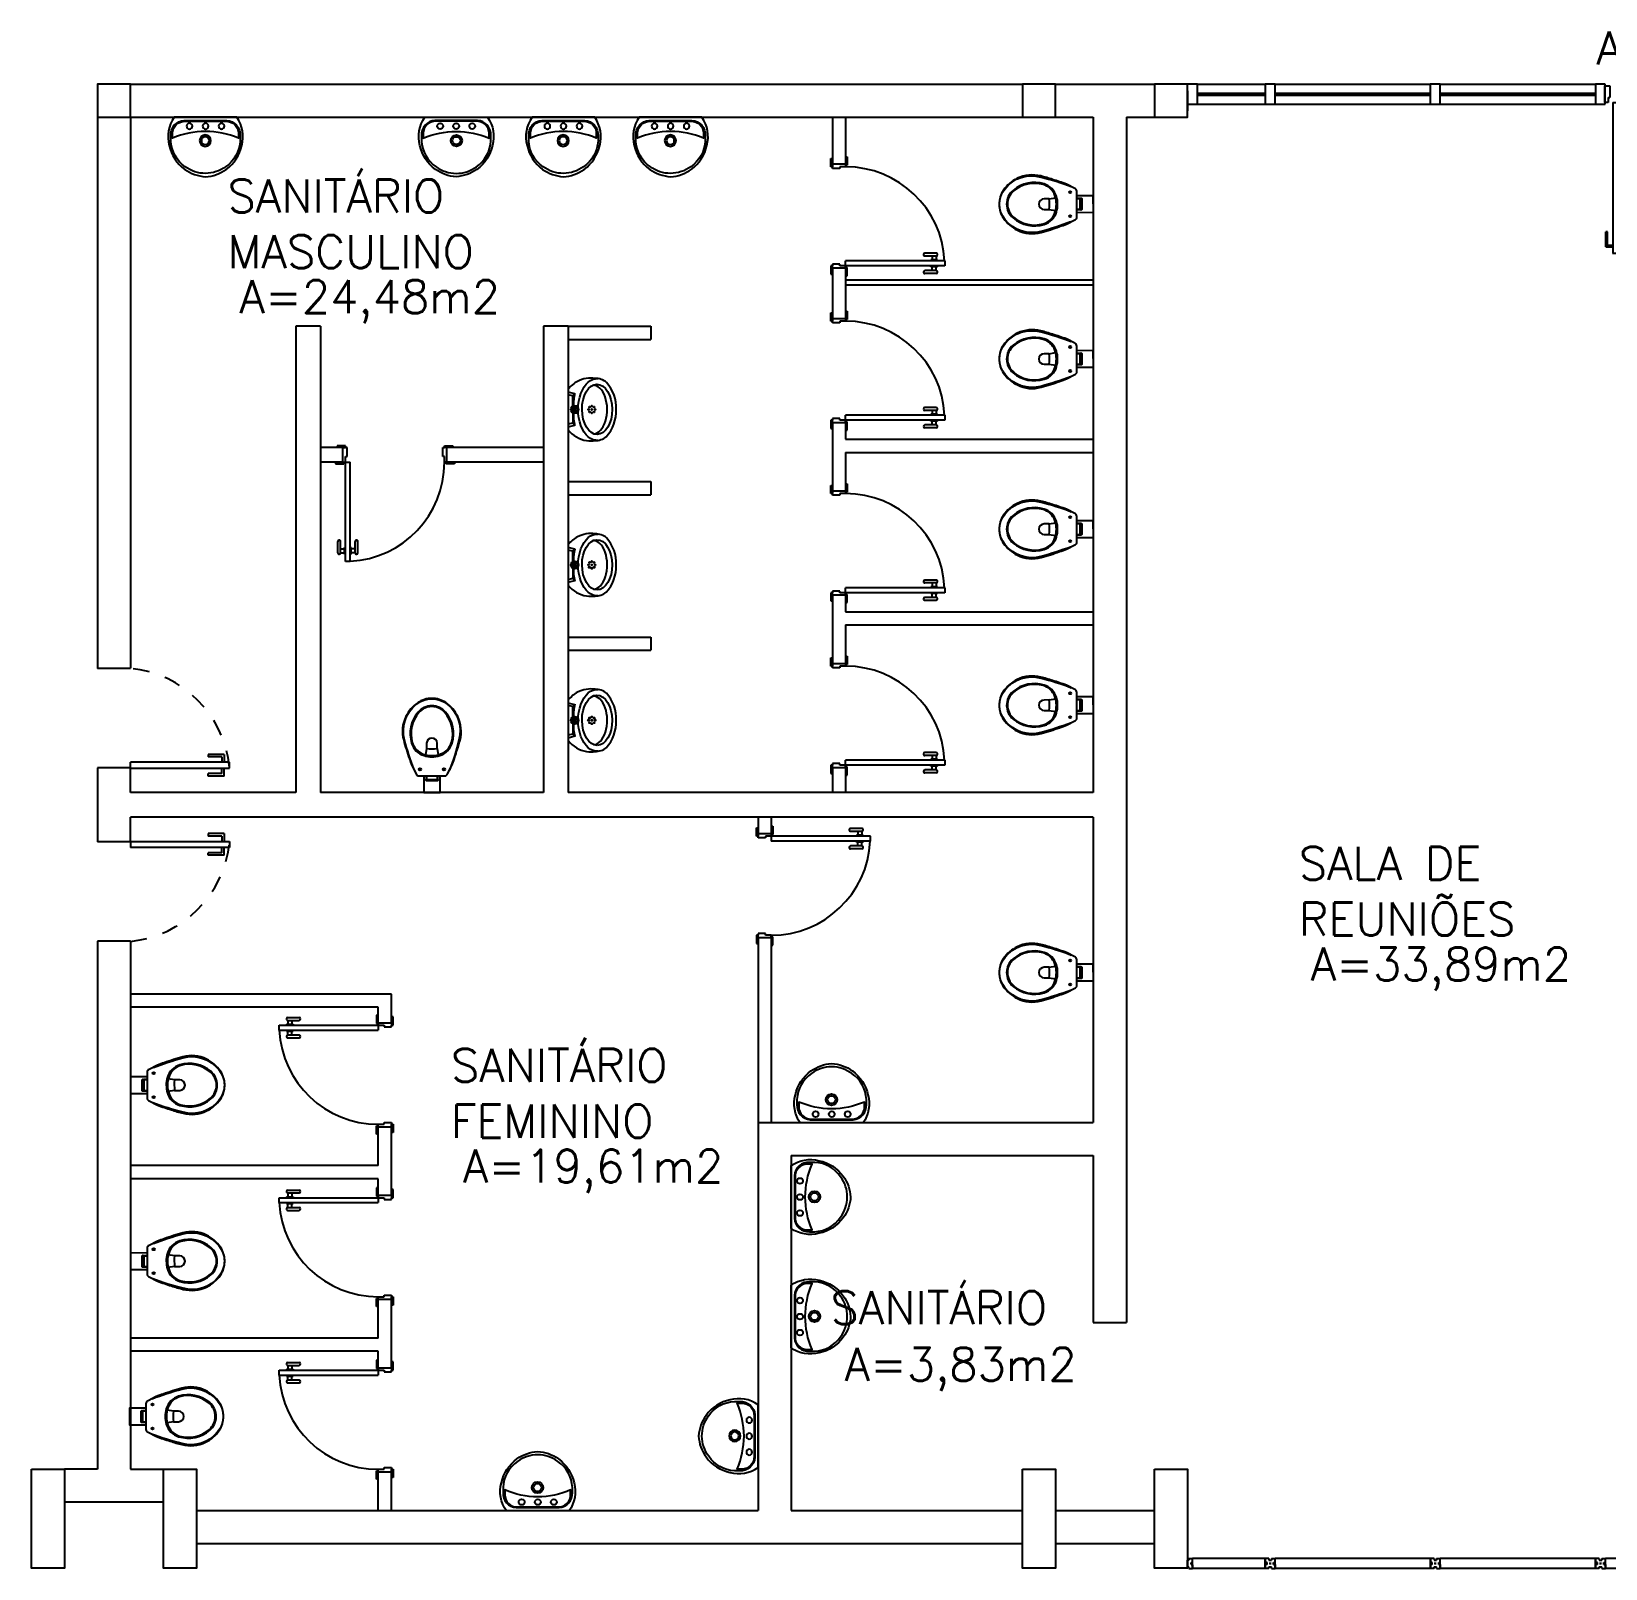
# Model space of a CAD drawing. Extents: x 34 to 586, y 527 to 658.
# Drawn here: x 186.58 to 196.11, y 550.65 to 559.96 of the extents above; entities that cross this region are included whole.
import ezdxf
from ezdxf.enums import TextEntityAlignment as Align

# ---------------------------------------------------------------- set-up
doc = ezdxf.new("R2010")
doc.units = 0
doc.header["$LTSCALE"] = 0.02
doc.header["$MEASUREMENT"] = 0
doc.linetypes.add('HIDDEN', pattern=[0.375, 0.25, -0.125])
doc.layers.get('0').update_dxf_attribs({"linetype": 'CONTINUOUS'})
for name, color, linetype in [('AR-DIV-EXI', 2, 'CONTINUOUS'), ('AR-DIV-SAN', 2, 'CONTINUOUS'), ('AR-EST-CNC', 3, 'CONTINUOUS'), ('AR-EST-CNC-CRT', 3, 'CONTINUOUS'), ('AR-POR-CRT', 1, 'CONTINUOUS'), ('AR-POR-PRJ', 1, 'HIDDEN'), ('AR-POR-VT2', 212, 'CONTINUOUS'), ('AR-REV', 2, 'CONTINUOUS'), ('AR-SAN', 7, 'CONTINUOUS'), ('BI-POR-EXI', 2, 'CONTINUOUS'), ('BL-LOU-ESC020', 1, 'CONTINUOUS'), ('BL-LOU-ESC050', 1, 'CONTINUOUS'), ('BL-LOU-ESC200', 1, 'CONTINUOUS'), ('DIV', 2, 'CONTINUOUS'), ('MACANETA', 2, 'CONTINUOUS'), ('PORTA', 2, 'CONTINUOUS'), ('TEXTO', 2, 'CONTINUOUS'), ('TEXTO-ENDEREÇO', 2, 'CONTINUOUS'), ('ÁREA', 2, 'CONTINUOUS')]:
    doc.layers.add(name, color=color, linetype=linetype)
doc.styles.add('UNB-100', font='simplex.shx', dxfattribs={"height": 0.2})
doc.styles.add('UNB-100-1', font='simplex.shx', dxfattribs={"height": 0.2})

# ---------------------------------------------------------------- blocks, each defined once
blk = doc.blocks.new('DIVCIR-TTN')
for p, q in [((0.0051, 0), (-0.0051, 0)), ((-0.0051, 0), (0.0051, 0)), ((-0.0051, 0), (0.0051, 0)), ((0, 0.0009), (0, 0.02)), ((0.008, 0.02), (0, 0.02)), ((0, 0.0051), (0, -0.0051)), ((0, -0.0051), (0, 0.0051)), ((0, -0.02), (0, 0.0009)), ((0.008, 0.03), (0.008, 0.02)), ((0.008, 0.03), (0.03, 0.03)), ((0.0205, 0.006), (0.0205, -0.006)), ((0.0205, 0.006), (0.03, 0.006)), ((0.0205, 0.006), (0.0205, -0.006)), ((0.0205, 0.006), (0.03, 0.006)), ((0.0205, -0.004), (0.0205, 0.004)), ((0.0225, 0.006), (0.027, 0.006)), ((0.4699, 0.03), (0.03, 0.03)), ((0.03, -0.03), (0.03, 0.03)), ((0.03, -0.03), (0.03, 0.03)), ((0.03, 0.009), (0.03, 0.027)), ((0.03, -0.005), (0.03, 0.005)), ((0.03, -0.005), (0.03, 0.005)), ((0.4699, 0.03), (0.4699, 0.009)), ((0.4699, -0.03), (0.4699, 0.03)), ((0.4699, 0.03), (0.4699, 0.006)), ((0.4919, 0.03), (0.4699, 0.03)), ((0.4699, 0.009), (0.4699, 0.027)), ((0.4794, 0.006), (0.4699, 0.006)), ((0.4814, 0.006), (0.4699, 0.006)), ((0.4699, -0.005), (0.4699, 0.005)), ((0.4794, 0.006), (0.4794, -0.006)), ((0.4814, -0.006), (0.4814, 0.006)), ((0.4919, 0.03), (0.4919, 0.02)), ((0.4919, 0.02), (0.5079, 0.02)), ((0.505, 0), (0.4948, 0)), ((0.4948, 0), (0.505, 0)), ((0.505, 0), (0.4948, 0)), ((0.4948, 0), (0.505, 0)), ((0.4999, 0.0051), (0.4999, -0.0051)), ((0.4999, -0.0051), (0.4999, 0.0051)), ((0.4999, 0.0051), (0.4999, -0.0051)), ((0.5079, 0.03), (0.5079, 0.02)), ((0.5079, 0.03), (0.5299, 0.03)), ((0.5204, 0.006), (0.5299, 0.006)), ((0.5204, -0.006), (0.5204, 0.006)), ((0.5204, 0.006), (0.5204, -0.006)), ((0.5204, 0.006), (0.5299, 0.006)), ((1.4699, 0.03), (0.5299, 0.03)), ((0.5299, 0.006), (0.5299, 0.03)), ((0.5299, -0.03), (0.5299, 0.03)), ((0.5299, -0.005), (0.5299, 0.005)), ((1.4699, -0.03), (1.4699, 0.03)), ((1.4699, 0.03), (1.4699, 0.009)), ((1.4699, 0.03), (1.4699, 0.006)), ((1.4919, 0.03), (1.4699, 0.03)), ((1.4699, 0.009), (1.4699, 0.027)), ((1.4794, 0.006), (1.4699, 0.006)), ((1.4814, 0.006), (1.4699, 0.006)), ((1.4699, -0.005), (1.4699, 0.005)), ((1.4794, 0.006), (1.4794, -0.006)), ((1.4814, -0.006), (1.4814, 0.006)), ((1.4919, 0.03), (1.4919, 0.02)), ((1.4919, 0.02), (1.5079, 0.02)), ((1.505, 0), (1.4948, 0)), ((1.4948, 0), (1.505, 0)), ((1.505, 0), (1.4948, 0)), ((1.4948, 0), (1.505, 0)), ((1.4999, 0.0051), (1.4999, -0.0051)), ((1.4999, -0.0051), (1.4999, 0.0051)), ((1.4999, 0.0051), (1.4999, -0.0051)), ((1.5079, 0.03), (1.5079, 0.02)), ((1.5079, 0.03), (1.5299, 0.03)), ((1.5204, 0.006), (1.5299, 0.006)), ((1.5204, -0.006), (1.5204, 0.006)), ((1.5204, 0.006), (1.5204, -0.006)), ((1.5204, 0.006), (1.5299, 0.006)), ((2.4699, 0.03), (1.5299, 0.03)), ((1.5299, 0.006), (1.5299, 0.03)), ((1.5299, -0.03), (1.5299, 0.03)), ((1.5299, -0.005), (1.5299, 0.005)), ((2.4699, -0.03), (2.4699, 0.03)), ((2.4699, 0.03), (2.4699, 0.009)), ((2.4699, 0.03), (2.4699, 0.006)), ((2.4919, 0.03), (2.4699, 0.03)), ((2.4699, 0.009), (2.4699, 0.027)), ((2.4794, 0.006), (2.4699, 0.006)), ((2.4814, 0.006), (2.4699, 0.006)), ((2.4699, -0.005), (2.4699, 0.005)), ((2.4794, 0.006), (2.4794, -0.006)), ((2.4814, -0.006), (2.4814, 0.006)), ((2.4919, 0.03), (2.4919, 0.02)), ((2.4919, 0.02), (2.5079, 0.02)), ((2.505, 0), (2.4948, 0)), ((2.4948, 0), (2.505, 0)), ((2.505, 0), (2.4948, 0)), ((2.4948, 0), (2.505, 0)), ((2.4999, 0.0051), (2.4999, -0.0051)), ((2.4999, -0.0051), (2.4999, 0.0051)), ((2.4999, 0.0051), (2.4999, -0.0051)), ((2.5079, 0.03), (2.5079, 0.02)), ((2.5079, 0.03), (2.5299, 0.03)), ((2.5204, 0.006), (2.5299, 0.006)), ((2.5204, -0.006), (2.5204, 0.006)), ((2.5204, 0.006), (2.5204, -0.006)), ((2.5204, 0.006), (2.5299, 0.006)), ((3.4699, 0.03), (2.5299, 0.03)), ((2.5299, 0.006), (2.5299, 0.03)), ((2.5299, -0.03), (2.5299, 0.03)), ((2.5299, -0.005), (2.5299, 0.005)), ((3.4699, -0.03), (3.4699, 0.03)), ((3.4699, 0.03), (3.4699, 0.009)), ((3.4699, 0.03), (3.4699, 0.006)), ((3.4919, 0.03), (3.4699, 0.03)), ((3.4699, 0.009), (3.4699, 0.027)), ((3.4794, 0.006), (3.4699, 0.006)), ((3.4814, 0.006), (3.4699, 0.006)), ((3.4699, -0.005), (3.4699, 0.005)), ((3.4794, 0.006), (3.4794, -0.006)), ((3.4814, -0.006), (3.4814, 0.006)), ((3.4919, 0.03), (3.4919, 0.02)), ((3.4919, 0.02), (3.5079, 0.02)), ((3.505, 0), (3.4948, 0)), ((3.4948, 0), (3.505, 0)), ((3.505, 0), (3.4948, 0)), ((3.4948, 0), (3.505, 0)), ((3.4999, 0.0051), (3.4999, -0.0051)), ((3.4999, -0.0051), (3.4999, 0.0051)), ((3.4999, 0.0051), (3.4999, -0.0051)), ((3.5079, 0.03), (3.5079, 0.02)), ((3.5079, 0.03), (3.5299, 0.03)), ((3.5204, 0.006), (3.5299, 0.006)), ((3.5204, -0.006), (3.5204, 0.006)), ((3.5204, 0.006), (3.5204, -0.006)), ((3.5204, 0.006), (3.5299, 0.006)), ((4.4699, 0.03), (3.5299, 0.03)), ((3.5299, 0.006), (3.5299, 0.03)), ((3.5299, -0.03), (3.5299, 0.03)), ((3.5299, -0.005), (3.5299, 0.005)), ((4.4699, 0.03), (4.4699, 0.006)), ((4.4919, 0.03), (4.4699, 0.03)), ((4.4699, -0.03), (4.4699, 0.03)), ((4.4699, 0.03), (4.4699, 0.009)), ((4.4699, 0.009), (4.4699, 0.027)), ((4.4814, 0.006), (4.4699, 0.006)), ((4.4794, 0.006), (4.4699, 0.006)), ((4.4699, -0.005), (4.4699, 0.005)), ((4.4794, 0.006), (4.4794, -0.006)), ((4.4814, -0.006), (4.4814, 0.006)), ((4.4919, 0.03), (4.4919, 0.02)), ((4.4919, 0.02), (4.5079, 0.02)), ((4.4948, 0), (4.505, 0)), ((4.505, 0), (4.4948, 0)), ((4.4948, 0), (4.505, 0)), ((4.505, 0), (4.4948, 0)), ((4.4999, -0.0051), (4.4999, 0.0051)), ((4.4999, 0.0051), (4.4999, -0.0051)), ((4.4999, 0.0051), (4.4999, -0.0051)), ((4.5079, 0.03), (4.5079, 0.02)), ((4.5079, 0.03), (4.5299, 0.03)), ((4.5204, 0.006), (4.5299, 0.006)), ((4.5204, -0.006), (4.5204, 0.006)), ((4.5204, 0.006), (4.5204, -0.006)), ((4.5204, 0.006), (4.5299, 0.006)), ((4.5299, 0.006), (4.5299, 0.03)), ((4.5299, -0.03), (4.5299, 0.03)), ((4.9696, 0.03), (4.5299, 0.03)), ((4.5299, -0.005), (4.5299, 0.005)), ((4.9696, 0.03), (4.9696, 0.009)), ((4.9696, -0.03), (4.9696, 0.03)), ((4.9916, 0.0289), (4.9696, 0.0289)), ((4.9696, 0.0289), (4.9696, -0.0311)), ((4.9696, 0.009), (4.9696, 0.027)), ((4.9696, 0.0079), (4.9696, 0.0259)), ((4.9791, 0.006), (4.9696, 0.006)), ((4.9696, -0.005), (4.9696, 0.005)), ((4.9791, 0.0049), (4.9696, 0.0049)), ((4.9696, 0.0039), (4.9696, -0.0061)), ((4.9771, 0.0049), (4.9726, 0.0049)), ((4.9791, 0.006), (4.9791, -0.006)), ((4.9791, -0.0071), (4.9791, 0.0049)), ((4.9791, 0.0029), (4.9791, -0.0051)), ((4.9916, 0.0289), (4.9916, 0.0189)), ((4.9996, 0.0189), (4.9916, 0.0189)), ((5.0047, 0), (4.9945, 0)), ((4.9996, 0.0189), (4.9996, -0.0019)), ((4.9996, 0.0051), (4.9996, -0.0051)), ((4.9996, 0.004), (4.9996, -0.0062)), ((0, -0.02), (0.008, -0.02)), ((0.008, -0.03), (0.008, -0.02)), ((0.008, -0.03), (0.03, -0.03)), ((0.0205, -0.006), (0.03, -0.006)), ((0.0205, -0.006), (0.03, -0.006)), ((0.0225, -0.006), (0.027, -0.006)), ((0.03, -0.009), (0.03, -0.027)), ((0.4699, -0.03), (0.03, -0.03)), ((0.4794, -0.006), (0.4699, -0.006)), ((0.4814, -0.006), (0.4699, -0.006)), ((0.4699, -0.03), (0.4699, -0.006)), ((0.4699, -0.009), (0.4699, -0.027)), ((0.4919, -0.03), (0.4699, -0.03)), ((0.4919, -0.03), (0.4919, -0.02)), ((0.4919, -0.02), (0.5079, -0.02)), ((0.5079, -0.03), (0.5079, -0.02)), ((0.5079, -0.03), (0.5299, -0.03)), ((0.5204, -0.006), (0.5299, -0.006)), ((0.5204, -0.006), (0.5299, -0.006)), ((0.5299, -0.006), (0.5299, -0.03)), ((1.4699, -0.03), (0.5299, -0.03)), ((1.4794, -0.006), (1.4699, -0.006)), ((1.4814, -0.006), (1.4699, -0.006)), ((1.4699, -0.03), (1.4699, -0.006)), ((1.4699, -0.009), (1.4699, -0.027)), ((1.4919, -0.03), (1.4699, -0.03)), ((1.4919, -0.03), (1.4919, -0.02)), ((1.4919, -0.02), (1.5079, -0.02)), ((1.5079, -0.03), (1.5079, -0.02)), ((1.5079, -0.03), (1.5299, -0.03)), ((1.5204, -0.006), (1.5299, -0.006)), ((1.5204, -0.006), (1.5299, -0.006)), ((1.5299, -0.006), (1.5299, -0.03)), ((2.4699, -0.03), (1.5299, -0.03)), ((2.4794, -0.006), (2.4699, -0.006)), ((2.4814, -0.006), (2.4699, -0.006)), ((2.4699, -0.03), (2.4699, -0.006)), ((2.4699, -0.009), (2.4699, -0.027)), ((2.4919, -0.03), (2.4699, -0.03)), ((2.4919, -0.03), (2.4919, -0.02)), ((2.4919, -0.02), (2.5079, -0.02)), ((2.5079, -0.03), (2.5079, -0.02)), ((2.5079, -0.03), (2.5299, -0.03)), ((2.5204, -0.006), (2.5299, -0.006)), ((2.5204, -0.006), (2.5299, -0.006)), ((2.5299, -0.006), (2.5299, -0.03)), ((3.4699, -0.03), (2.5299, -0.03)), ((3.4794, -0.006), (3.4699, -0.006)), ((3.4814, -0.006), (3.4699, -0.006)), ((3.4699, -0.03), (3.4699, -0.006)), ((3.4699, -0.009), (3.4699, -0.027)), ((3.4919, -0.03), (3.4699, -0.03)), ((3.4919, -0.03), (3.4919, -0.02)), ((3.4919, -0.02), (3.5079, -0.02)), ((3.5079, -0.03), (3.5079, -0.02)), ((3.5079, -0.03), (3.5299, -0.03)), ((3.5204, -0.006), (3.5299, -0.006)), ((3.5204, -0.006), (3.5299, -0.006)), ((3.5299, -0.006), (3.5299, -0.03)), ((4.4699, -0.03), (3.5299, -0.03)), ((4.4814, -0.006), (4.4699, -0.006)), ((4.4699, -0.03), (4.4699, -0.006)), ((4.4794, -0.006), (4.4699, -0.006)), ((4.4699, -0.009), (4.4699, -0.027)), ((4.4919, -0.03), (4.4699, -0.03)), ((4.4919, -0.03), (4.4919, -0.02)), ((4.4919, -0.02), (4.5079, -0.02)), ((4.5079, -0.03), (4.5079, -0.02)), ((4.5079, -0.03), (4.5299, -0.03)), ((4.5204, -0.006), (4.5299, -0.006)), ((4.5204, -0.006), (4.5299, -0.006)), ((4.5299, -0.006), (4.5299, -0.03)), ((4.9696, -0.03), (4.5299, -0.03)), ((4.9791, -0.006), (4.9696, -0.006)), ((4.9791, -0.0071), (4.9696, -0.0071)), ((4.9696, -0.009), (4.9696, -0.027)), ((4.9696, -0.0101), (4.9696, -0.0281)), ((4.9916, -0.0311), (4.9696, -0.0311)), ((4.9771, -0.0071), (4.9726, -0.0071)), ((4.9916, -0.0311), (4.9916, -0.0211)), ((4.9916, -0.0211), (4.9996, -0.0211)), ((5.0047, -0.0011), (4.9945, -0.0011)), ((4.9996, -0.0019), (4.9996, -0.0211))]:
    blk.add_line(p, q)
blk = doc.blocks.new('PDV2D-TTN')
at = {"layer": 'DIV'}
for p, q in [((0.0299, 0.05), (0.0599, 0.05)), ((0.0299, 0.035), (0.0299, 0.05)), ((0.0299, -0.035), (0.0299, 0.035)), ((0.0599, 0.05), (0.0599, -0.0199)), ((0.9412, 0.05), (0.9412, -0.0199)), ((0.9712, 0.05), (0.9412, 0.05)), ((0.9712, 0.035), (0.9712, 0.05)), ((0.9712, -0.035), (0.9712, 0.035)), ((0.0299, -0.05), (0.0299, -0.0347)), ((0.05, -0.05), (0.0299, -0.05)), ((0.05, -0.0199), (0.0599, -0.0199)), ((0.05, -0.0199), (0.05, -0.05)), ((0.0787, -0.0505), (0.1087, -0.0505)), ((0.0787, -0.0505), (0.0787, -0.9647)), ((0.1087, -0.0505), (0.1087, -0.9647)), ((0.9512, -0.0199), (0.9412, -0.0199)), ((0.9512, -0.0199), (0.9512, -0.05)), ((0.9512, -0.05), (0.9712, -0.05)), ((0.9712, -0.05), (0.9712, -0.0347)), ((0.1087, -0.9647), (0.0787, -0.9647))]:
    blk.add_line(p, q, dxfattribs=at)
at = {"layer": 'DIV', "color": 1}
for p, q in [((0.0362, -0.9247), (0.0362, -0.8347)), ((0.0462, -0.8347), (0.0364, -0.8347)), ((0.0462, -0.9147), (0.0462, -0.8347)), ((0.1409, -0.9147), (0.1409, -0.8347)), ((0.1409, -0.8347), (0.1507, -0.8347)), ((0.1509, -0.9247), (0.1509, -0.8347)), ((0.0362, -0.9147), (0.0787, -0.9147)), ((0.0362, -0.9247), (0.0787, -0.9247)), ((0.1409, -0.9147), (0.1087, -0.9147)), ((0.1509, -0.9247), (0.1087, -0.9247))]:
    blk.add_line(p, q, dxfattribs=at)
blk.add_arc((0.0755, -0.1001), 0.8651, 270.2128, 3.32117, dxfattribs=at)
blk = doc.blocks.new('MACANETA')
at = {"layer": 'MACANETA', "color": 1}
for p, q in [((-0.0765, 0.0523), (-0.0765, 0.12)), ((-0.059, 0.0523), (-0.059, 0.12)), ((0.029, 0.0523), (0.029, 0.12)), ((0.0465, 0.0523), (0.0465, 0.12)), ((-0.059, 0.0755), (-0.0356, 0.0755)), ((-0.059, 0.0523), (-0.0356, 0.0523)), ((-0.0358, 0.0435), (-0.0358, 0.0842)), ((-0.0358, 0.0842), (-0.03, 0.0842)), ((-0.0358, 0.0435), (-0.03, 0.0435)), ((0.0058, 0.0842), (0, 0.0842)), ((0.0058, 0.0435), (0, 0.0435)), ((0.0058, 0.0435), (0.0058, 0.0842)), ((0.029, 0.0755), (0.0059, 0.0755)), ((0.029, 0.0523), (0.0059, 0.0523))]:
    blk.add_line(p, q, dxfattribs=at)
for centre, start, end in [((-0.0678, 0.12), 90, 180), ((-0.0678, 0.12), 0, 90), ((0.0378, 0.12), 90, 180), ((0.0378, 0.12), 0, 90), ((-0.0678, 0.0523), 180, 270), ((-0.0678, 0.0523), 270, 0), ((0.0378, 0.0523), 180, 270), ((0.0378, 0.0523), 270, 0)]:
    blk.add_arc(centre, 0.00874, start, end, dxfattribs=at)
blk = doc.blocks.new('DOOR60')
at = {"layer": 'PORTA'}
for p, q in [((0.015, -0.6), (0.015, 0)), ((0.015, 0), (0.045, 0)), ((0.045, -0.6), (0.045, 0)), ((0.045, -0.6), (0.015, -0.6))]:
    blk.add_line(p, q, dxfattribs=at)
at = {"layer": 'PORTA', "color": 1}
blk.add_arc((0.015, 0), 0.6, 272.86599, 0, dxfattribs=at)
blk.add_blockref('MACANETA', (0.045, -0.6), dxfattribs=at)
blk = doc.blocks.new('DOOR-60')
at = {"layer": 'PORTA'}
for p, q in [((-0.045, -0.6), (-0.045, 0)), ((-0.015, 0), (-0.045, 0)), ((-0.015, -0.6), (-0.015, 0)), ((-0.045, -0.6), (-0.015, -0.6))]:
    blk.add_line(p, q, dxfattribs=at)
at = {"layer": 'PORTA', "color": 1}
blk.add_arc((-0.015, 0), 0.6, 180, 267.13401, dxfattribs=at)
at = {"layer": 'PORTA'}
blk.add_blockref('MACANETA', (-0.015, -0.6), dxfattribs=at)
blk = doc.blocks.new('lvtr-dec-rv-01p')
at = {"layer": 'BL-LOU-ESC050'}
blk.add_lwpolyline([(0, -0.0198), (-0.1295, -0.0198, 0.414534), (-0.21, -0.1109), (-0.21, -0.1428, 0.23664), (-0.1221, -0.2994, 0.155966), (0, -0.3402, 0.160422), (0.1221, -0.2999, 0.234442), (0.21, -0.1428), (0.21, -0.1109, 0.414534), (0.1295, -0.0198), (0, -0.0198)], format="xyb", dxfattribs=at)
blk.add_lwpolyline([(0, -0.0241), (-0.1231, -0.0241, 0.424817), (-0.1994, -0.0977), (-0.1994, -0.1269, -0.098986), (0, -0.0852, -0.098986), (0.1994, -0.1269), (0.1994, -0.0977, 0.424817), (0.1231, -0.0241)], format="xyb", close=True, dxfattribs=at)
for centre, radius in [((-0.0972, -0.0536), 0.0176), ((-0.0004, -0.0536), 0.0176), ((0.0972, -0.0536), 0.0176), ((0.0012, -0.1415), 0.0346), ((0.0012, -0.1415), 0.0239)]:
    blk.add_circle(centre, radius, dxfattribs=at)
at = {"layer": 'BL-LOU-ESC200'}
blk.add_lwpolyline([(0, -0.36, -0.146233), (-0.1257, -0.3154, -0.185604), (-0.2198, -0.1702, -0.222623), (-0.19, 0), (0, 0), (0.19, 0, -0.222623), (0.2198, -0.1702, -0.185604), (0.1257, -0.3154, -0.141484)], format="xyb", close=True, dxfattribs=at)
blk = doc.blocks.new('mctr-dec-01p')
at = {"layer": 'BL-LOU-ESC020'}
for points in [[(-0.105, 0), (-0.0946, -0.0399)], [(0.0946, -0.0399), (0.105, 0)], [(-0.0216, -0.0316), (-0.0325, -0.0316), (-0.0577, -0.0322), (-0.0679, -0.0334), (-0.078, -0.0353), (-0.088, -0.0378), (-0.0978, -0.0409)], [(0.0978, -0.0409), (0.088, -0.0378), (0.078, -0.0353), (0.0679, -0.0334), (0.0427, -0.0322), (0.0325, -0.0316), (0.0216, -0.0316)]]:
    blk.add_lwpolyline(points, dxfattribs=at)
for points in [[(-0.0218, -0.0328), (-0.0222, -0.0302), (-0.0228, -0.0291), (-0.0238, -0.0282), (-0.0249, -0.0276), (-0.0262, -0.0274), (-0.0816, -0.0274, -0.165838), (-0.0824, -0.0271, -0.171111), (-0.083, -0.0261), (-0.0898, 0)], [(0.0218, -0.0328), (0.0222, -0.0302), (0.0228, -0.0291), (0.0238, -0.0282), (0.0249, -0.0276), (0.0262, -0.0274), (0.0816, -0.0274, 0.165865), (0.0824, -0.0271, 0.167578), (0.083, -0.0262), (0.0898, 0)], [(-0.0816, -0.0274, 0.171013), (-0.0841, -0.0283, 0.171059), (-0.0856, -0.0307, -0.103814), (-0.0877, -0.0353, -0.14211), (-0.0929, -0.0394, -0.14211)], [(0.0929, -0.0394, -0.142109), (0.0877, -0.0353, -0.103794), (0.0856, -0.0307, 0.171066), (0.0841, -0.0283, 0.171039), (0.0816, -0.0274)]]:
    blk.add_lwpolyline(points, format="xyb", dxfattribs=at)
for centre, radius in [((0, -0.0392), 0.0231), ((0, -0.0392), 0.00696), ((-0.0207, -0.1429), 0.0033), ((-0.0146, -0.1283), 0.0033), ((-0.0146, -0.1575), 0.0033), ((0, -0.1223), 0.0033), ((0, -0.1429), 0.0033), ((0, -0.1636), 0.0033), ((0.0146, -0.1283), 0.0033), ((0.0146, -0.1575), 0.0033), ((0.0207, -0.1429), 0.0033)]:
    blk.add_circle(centre, radius, dxfattribs=at)
blk.add_ellipse((0, -0.152), major_axis=(0.1471, 0.0002), ratio=0.571841, start_param=3.155108, end_param=6.313927, dxfattribs=at)
at = {"layer": 'BL-LOU-ESC050'}
blk.add_circle((0, -0.0392), 0.0144, dxfattribs=at)
blk.add_ellipse((0.0006, -0.1749), major_axis=(-0.1522, -0.001), ratio=0.598748, dxfattribs=at)
at = {"layer": 'BL-LOU-ESC200', "flags": 128}
blk.add_lwpolyline([(0, -0.29, 0.196885), (0.1638, -0.2325, 0.178548), (0.1882, -0.1632, 0.15859), (0.1703, -0.0569, 0.10693), (0.1229, 0), (-0.1229, 0, 0.191209), (-0.1882, -0.1116, 0.076656), (-0.1882, -0.1632, 0.170202), (-0.1659, -0.2302, 0.199111), (0, -0.29)], format="xyb", close=True, dxfattribs=at)
at = {"layer": 'BL-LOU-ESC200', "extrusion": (0, 0, -1)}
blk.add_ellipse((0, -0.175), major_axis=(0.1872, 0), ratio=0.613392, start_param=3.078841, end_param=6.344301, dxfattribs=at)
blk = doc.blocks.new('baci-dec-rv-02p')
at = {"layer": 'BL-LOU-ESC020'}
for p, q in [((-0.0319, -0.2665), (-0.0383, -0.2283)), ((0.0319, -0.2665), (0.0383, -0.2283))]:
    blk.add_line(p, q, dxfattribs=at)
blk.add_lwpolyline([(0.0336, -0.0794), (-0.0336, -0.0794)], dxfattribs=at)
blk.add_lwpolyline([(0.1081, -0.1382), (0.1081, -0.1382, -0.021813), (0.1658, -0.3172, -0.095859), (0.1658, -0.3172, -0.295975), (0.0938, -0.5342, -0.360579), (-0.0938, -0.5342, -0.305447), (-0.1637, -0.3172, -0.036268), (-0.106, -0.1345), (-0.106, -0.1345)], format="xyb", dxfattribs=at)
blk.add_lwpolyline([(0.0834, -0.4862, 0.25679), (0.1225, -0.2977, 0.250209), (0.0477, -0.2232, 0.148668), (-0.0478, -0.2232, 0.249757), (-0.1225, -0.2977, 0.256998), (-0.0834, -0.4862, 0.467142)], format="xyb", close=True, dxfattribs=at)
at = {"layer": 'BL-LOU-ESC020', "flags": 128}
blk.add_lwpolyline([(0.0319, -0.2979, 0.413226), (0.0319, -0.2979), (0.0319, -0.2665, 0.064251), (-0.0319, -0.2665, 0.032093), (-0.0319, -0.2665), (-0.0319, -0.2978, 0.998314)], format="xyb", close=True, dxfattribs=at)
at = {"layer": 'BL-LOU-ESC020'}
for centre in [(-0.0726, -0.14), (0.0726, -0.14)]:
    blk.add_circle(centre, 0.00656, dxfattribs=at)
at = {"layer": 'BL-LOU-ESC050'}
blk.add_lwpolyline([(-0.0336, -0.0794), (-0.0336, -0.0958, -0.414203), (-0.0377, -0.1, 0.414203), (-0.0336, -0.0958), (-0.0336, -0.0794, -0.612706), (-0.0332, -0.0705), (-0.0332, -0.0705), (0.0332, -0.0705, -0.612705), (0.0336, -0.0794), (0.0336, -0.0958, 0.4142), (0.0377, -0.1, -0.4142), (0.0336, -0.0958), (0.0336, -0.0794), (0.0336, -0.0794)], format="xyb", dxfattribs=at)
blk.add_lwpolyline([(0.05, -0.1), (-0.05, -0.1)], dxfattribs=at)
blk.add_lwpolyline([(0.0784, -0.4843, 0.252847), (0.119, -0.3037, 0.243261), (0.053, -0.2328, 0.174299), (-0.053, -0.2328, 0.243394), (-0.119, -0.3038, 0.252847), (-0.0784, -0.4843, 0.456464)], format="xyb", close=True, dxfattribs=at)
at = {"layer": 'BL-LOU-ESC200', "flags": 128}
blk.add_lwpolyline([(0, -0.57, 0.151535), (0.0851, -0.5438, 0.131284), (0.1568, -0.4604, 0.192362), (0.1708, -0.317, 0.023948), (0.1359, -0.2046, 0.014155), (0.1212, -0.1628), (0.0948, -0.1128, 0.325943), (0.0781, -0.1), (0.05, -0.1), (0.05, 0), (-0.05, 0), (-0.05, 0), (-0.05, -0.1), (-0.0781, -0.1, 0.325943), (-0.0948, -0.1128), (-0.1212, -0.1628, 0.014155), (-0.1495, -0.2469, 0.022283), (-0.1707, -0.3172, 0.172487), (-0.1568, -0.4604, 0.131284), (-0.0851, -0.5438, 0.15037), (0, -0.57)], format="xyb", close=True, dxfattribs=at)

msp = doc.modelspace()

# ---------------------------------------------------------------- linework, layer by layer
at = {"layer": 'AR-DIV-SAN'}
for p, q in [((191.4261, 559.443), (191.4261, 559.158)), ((191.5061, 559.443), (191.5061, 559.158)), ((191.5061, 559.158), (191.4261, 559.158)), ((191.4261, 558.528), (191.4261, 558.223)), ((191.5061, 558.528), (191.4261, 558.528)), ((191.5061, 558.528), (191.5061, 558.428)), ((191.5061, 558.458), (191.5061, 558.223)), ((191.5061, 558.458), (193.006, 558.458)), ((191.5061, 558.428), (193.006, 558.428)), ((189.8262, 558.1775), (190.3262, 558.1775)), ((190.3262, 558.1775), (190.3262, 558.0975)), ((191.5061, 558.223), (191.4261, 558.223)), ((189.8262, 558.0975), (190.3262, 558.0975)), ((191.4261, 557.593), (191.4261, 557.178)), ((191.5061, 557.593), (191.4261, 557.593)), ((191.5061, 557.593), (191.5061, 557.493)), ((188.4617, 557.443), (188.3262, 557.443)), ((188.4617, 557.353), (188.4617, 557.443)), ((189.6762, 557.443), (189.0917, 557.443)), ((189.0917, 557.353), (189.0917, 557.443)), ((191.5061, 557.493), (193.006, 557.493)), ((191.5061, 557.413), (191.5061, 557.178)), ((191.5061, 557.413), (193.006, 557.413)), ((188.4617, 557.353), (188.3262, 557.353)), ((189.6762, 557.353), (189.0917, 557.353)), ((189.8262, 557.236), (190.3262, 557.236)), ((190.3262, 557.236), (190.3262, 557.156)), ((189.8262, 557.156), (190.3262, 557.156)), ((191.5061, 557.178), (191.4261, 557.178)), ((191.4261, 556.548), (191.4261, 556.133)), ((191.5061, 556.548), (191.4261, 556.548)), ((191.5061, 556.548), (191.5061, 556.448)), ((191.5061, 556.448), (193.006, 556.448)), ((191.5061, 556.368), (191.5061, 556.133)), ((191.5061, 556.368), (193.006, 556.368)), ((189.8262, 556.2945), (190.3262, 556.2945)), ((190.3262, 556.2945), (190.3262, 556.2145)), ((189.8262, 556.2145), (190.3262, 556.2145)), ((191.5061, 556.133), (191.4261, 556.133)), ((191.4261, 555.503), (191.4261, 555.353)), ((191.5061, 555.503), (191.4261, 555.503)), ((191.5061, 555.503), (191.5061, 555.353)), ((190.9761, 555.203), (190.9761, 555.103)), ((191.0561, 555.203), (191.0561, 555.103)), ((191.0561, 555.103), (190.9761, 555.103)), ((190.9761, 554.473), (190.9761, 553.353)), ((191.0561, 554.473), (190.9761, 554.473)), ((191.0561, 554.473), (191.0561, 553.353)), ((188.7561, 554.132), (187.1761, 554.132)), ((188.7561, 553.958), (188.7561, 554.132)), ((188.6761, 554.052), (187.1761, 554.052)), ((188.6761, 553.958), (188.6761, 554.052)), ((188.6761, 553.958), (188.7561, 553.958)), ((188.6761, 553.328), (188.7561, 553.328)), ((188.6761, 553.093), (188.6761, 553.328)), ((188.7561, 552.913), (188.7561, 553.328)), ((188.6761, 553.093), (187.1761, 553.093)), ((188.6761, 553.013), (187.1761, 553.013)), ((188.6761, 552.913), (188.6761, 553.013)), ((188.6761, 552.913), (188.7561, 552.913)), ((188.6761, 552.283), (188.7561, 552.283)), ((188.6761, 552.048), (188.6761, 552.283)), ((188.7561, 551.868), (188.7561, 552.283)), ((188.6761, 552.048), (187.1761, 552.048)), ((188.6761, 551.968), (187.1761, 551.968)), ((188.6761, 551.868), (188.6761, 551.968)), ((188.6761, 551.868), (188.7561, 551.868)), ((188.6761, 551.238), (188.7561, 551.238)), ((188.6761, 551.003), (188.6761, 551.238)), ((188.7561, 551.003), (188.7561, 551.238))]:
    msp.add_line(p, q, dxfattribs=at)
at = {"layer": 'AR-EST-CNC'}
for points in [[(186.9761, 559.443), (187.1761, 559.443), (187.1761, 559.643), (186.9761, 559.643)], [(192.5761, 559.443), (192.7761, 559.443), (192.7761, 559.643), (192.5761, 559.643)], [(193.3761, 559.443), (193.5761, 559.443), (193.5761, 559.643), (193.3761, 559.643)], [(186.5761, 551.253), (186.7761, 551.253), (186.7761, 550.653), (186.5761, 550.653)], [(187.3761, 551.253), (187.5761, 551.253), (187.5761, 550.653), (187.3761, 550.653)], [(192.5761, 551.253), (192.7761, 551.253), (192.7761, 550.653), (192.5761, 550.653)], [(193.3761, 551.253), (193.5761, 551.253), (193.5761, 550.653), (193.3761, 550.653)]]:
    msp.add_lwpolyline(points, close=True, dxfattribs=at)
at = {"layer": 'AR-EST-CNC-CRT'}
for points in [[(186.5761, 551.253), (186.7761, 551.253), (186.7761, 550.653), (186.5761, 550.653)], [(187.3761, 551.253), (187.5761, 551.253), (187.5761, 550.653), (187.3761, 550.653)], [(192.5761, 551.253), (192.7761, 551.253), (192.7761, 550.653), (192.5761, 550.653)], [(193.3761, 551.253), (193.5761, 551.253), (193.5761, 550.653), (193.3761, 550.653)]]:
    msp.add_lwpolyline(points, close=True, dxfattribs=at)
at = {"layer": 'AR-POR-CRT'}
for p, q in [((191.4161, 559.193), (191.4261, 559.193)), ((191.4161, 559.143), (191.4161, 559.193)), ((191.4261, 559.143), (191.4161, 559.143)), ((191.4261, 559.158), (191.4261, 559.143)), ((191.4261, 559.133), (191.4261, 559.143)), ((191.4711, 559.133), (191.4261, 559.133)), ((191.4711, 559.143), (191.4711, 559.133)), ((191.5061, 559.143), (191.4711, 559.143)), ((191.5061, 559.203), (191.5161, 559.203)), ((191.5061, 559.158), (191.5061, 559.153)), ((191.5061, 559.153), (191.5061, 559.143)), ((191.5161, 559.153), (191.5061, 559.153)), ((191.5161, 559.203), (191.5161, 559.153)), ((191.4161, 558.543), (191.4161, 558.493)), ((191.4261, 558.543), (191.4161, 558.543)), ((191.4261, 558.553), (191.4261, 558.543)), ((191.4711, 558.553), (191.4261, 558.553)), ((191.4261, 558.528), (191.4261, 558.543)), ((191.4711, 558.543), (191.4711, 558.553)), ((191.5061, 558.543), (191.4711, 558.543)), ((191.5061, 558.533), (191.5061, 558.543)), ((191.4161, 558.493), (191.4261, 558.493)), ((191.5061, 558.528), (191.5061, 558.533)), ((191.5161, 558.533), (191.5061, 558.533)), ((191.5061, 558.483), (191.5161, 558.483)), ((191.5161, 558.483), (191.5161, 558.533)), ((191.4161, 558.258), (191.4261, 558.258)), ((191.4161, 558.208), (191.4161, 558.258)), ((191.5061, 558.268), (191.5161, 558.268)), ((191.5161, 558.268), (191.5161, 558.218)), ((191.4261, 558.208), (191.4161, 558.208)), ((191.4261, 558.223), (191.4261, 558.208)), ((191.4261, 558.198), (191.4261, 558.208)), ((191.4711, 558.198), (191.4261, 558.198)), ((191.4711, 558.208), (191.4711, 558.198)), ((191.5061, 558.208), (191.4711, 558.208)), ((191.5061, 558.223), (191.5061, 558.218)), ((191.5061, 558.218), (191.5061, 558.208)), ((191.5161, 558.218), (191.5061, 558.218)), ((191.4161, 557.608), (191.4161, 557.558)), ((191.4261, 557.608), (191.4161, 557.608)), ((191.4261, 557.618), (191.4261, 557.608)), ((191.4711, 557.618), (191.4261, 557.618)), ((191.4261, 557.593), (191.4261, 557.608)), ((191.4711, 557.608), (191.4711, 557.618)), ((191.5061, 557.608), (191.4711, 557.608)), ((191.5061, 557.598), (191.5061, 557.608)), ((191.5061, 557.593), (191.5061, 557.598)), ((191.5161, 557.598), (191.5061, 557.598)), ((191.5161, 557.548), (191.5161, 557.598)), ((191.4161, 557.558), (191.4261, 557.558)), ((191.5061, 557.548), (191.5161, 557.548)), ((188.4267, 557.453), (188.4267, 557.443)), ((188.4767, 557.453), (188.4267, 557.453)), ((188.4617, 557.443), (188.4767, 557.443)), ((188.4767, 557.443), (188.4767, 557.453)), ((188.4867, 557.443), (188.4767, 557.443)), ((188.4867, 557.388), (188.4867, 557.443)), ((189.0667, 557.443), (189.0767, 557.443)), ((189.0667, 557.388), (189.0667, 557.443)), ((189.0767, 557.453), (189.1267, 557.453)), ((189.0767, 557.443), (189.0767, 557.453)), ((189.0917, 557.443), (189.0767, 557.443)), ((189.1267, 557.453), (189.1267, 557.443)), ((188.4167, 557.353), (188.4167, 557.343)), ((188.4167, 557.343), (188.4667, 557.343)), ((188.4617, 557.353), (188.4667, 557.353)), ((188.4667, 557.353), (188.4767, 557.353)), ((188.4667, 557.343), (188.4667, 557.353)), ((188.4767, 557.388), (188.4867, 557.388)), ((188.4767, 557.353), (188.4767, 557.388)), ((189.0767, 557.388), (189.0667, 557.388)), ((189.0767, 557.353), (189.0767, 557.388)), ((189.0867, 557.353), (189.0767, 557.353)), ((189.0917, 557.353), (189.0867, 557.353)), ((189.0867, 557.343), (189.0867, 557.353)), ((189.1367, 557.343), (189.0867, 557.343)), ((189.1367, 557.353), (189.1367, 557.343)), ((191.4161, 557.213), (191.4261, 557.213)), ((191.4161, 557.163), (191.4161, 557.213)), ((191.5061, 557.223), (191.5161, 557.223)), ((191.5161, 557.223), (191.5161, 557.173)), ((191.4261, 557.163), (191.4161, 557.163)), ((191.4261, 557.178), (191.4261, 557.163)), ((191.4261, 557.153), (191.4261, 557.163)), ((191.4711, 557.153), (191.4261, 557.153)), ((191.4711, 557.163), (191.4711, 557.153)), ((191.5061, 557.163), (191.4711, 557.163)), ((191.5061, 557.178), (191.5061, 557.173)), ((191.5061, 557.173), (191.5061, 557.163)), ((191.5161, 557.173), (191.5061, 557.173)), ((191.4161, 556.563), (191.4161, 556.513)), ((191.4261, 556.563), (191.4161, 556.563)), ((191.4261, 556.573), (191.4261, 556.563)), ((191.4711, 556.573), (191.4261, 556.573)), ((191.4261, 556.548), (191.4261, 556.563)), ((191.4711, 556.563), (191.4711, 556.573)), ((191.5061, 556.563), (191.4711, 556.563)), ((191.5061, 556.553), (191.5061, 556.563)), ((191.5061, 556.548), (191.5061, 556.553)), ((191.5161, 556.553), (191.5061, 556.553)), ((191.5161, 556.503), (191.5161, 556.553)), ((191.4161, 556.513), (191.4261, 556.513)), ((191.5061, 556.503), (191.5161, 556.503)), ((191.4161, 556.168), (191.4261, 556.168)), ((191.4161, 556.118), (191.4161, 556.168)), ((191.5061, 556.178), (191.5161, 556.178)), ((191.5161, 556.178), (191.5161, 556.128)), ((191.4261, 556.118), (191.4161, 556.118)), ((191.4261, 556.133), (191.4261, 556.118)), ((191.4261, 556.108), (191.4261, 556.118)), ((191.4711, 556.108), (191.4261, 556.108)), ((191.4711, 556.118), (191.4711, 556.108)), ((191.5061, 556.118), (191.4711, 556.118)), ((191.5061, 556.133), (191.5061, 556.128)), ((191.5061, 556.128), (191.5061, 556.118)), ((191.5161, 556.128), (191.5061, 556.128)), ((191.4161, 555.518), (191.4161, 555.468)), ((191.4261, 555.518), (191.4161, 555.518)), ((191.4261, 555.528), (191.4261, 555.518)), ((191.4711, 555.528), (191.4261, 555.528)), ((191.4261, 555.503), (191.4261, 555.518)), ((191.4711, 555.518), (191.4711, 555.528)), ((191.5061, 555.518), (191.4711, 555.518)), ((191.5061, 555.508), (191.5061, 555.518)), ((191.5061, 555.503), (191.5061, 555.508)), ((191.5161, 555.508), (191.5061, 555.508)), ((191.5161, 555.458), (191.5161, 555.508)), ((191.4161, 555.468), (191.4261, 555.468)), ((191.5061, 555.458), (191.5161, 555.458)), ((190.9661, 555.138), (190.9761, 555.138)), ((190.9661, 555.088), (190.9661, 555.138)), ((191.0561, 555.148), (191.0661, 555.148)), ((191.0661, 555.148), (191.0661, 555.098)), ((190.9761, 555.088), (190.9661, 555.088)), ((190.9761, 555.103), (190.9761, 555.088)), ((190.9761, 555.078), (190.9761, 555.088)), ((191.0211, 555.078), (190.9761, 555.078)), ((191.0561, 555.088), (191.0211, 555.088)), ((191.0211, 555.088), (191.0211, 555.078)), ((191.0561, 555.103), (191.0561, 555.098)), ((191.0561, 555.098), (191.0561, 555.088)), ((191.0661, 555.098), (191.0561, 555.098)), ((190.9661, 554.488), (190.9661, 554.438)), ((190.9761, 554.488), (190.9661, 554.488)), ((190.9761, 554.498), (190.9761, 554.488)), ((191.0211, 554.498), (190.9761, 554.498)), ((190.9761, 554.473), (190.9761, 554.488)), ((191.0211, 554.488), (191.0211, 554.498)), ((191.0561, 554.488), (191.0211, 554.488)), ((191.0561, 554.478), (191.0561, 554.488)), ((191.0561, 554.473), (191.0561, 554.478)), ((191.0661, 554.478), (191.0561, 554.478)), ((191.0661, 554.428), (191.0661, 554.478)), ((190.9661, 554.438), (190.9761, 554.438)), ((191.0561, 554.428), (191.0661, 554.428)), ((188.6661, 554.003), (188.6661, 553.953)), ((188.6761, 554.003), (188.6661, 554.003)), ((188.7661, 553.993), (188.7561, 553.993)), ((188.7661, 553.943), (188.7661, 553.993)), ((188.6661, 553.953), (188.6761, 553.953)), ((188.6761, 553.958), (188.6761, 553.953)), ((188.6761, 553.953), (188.6761, 553.943)), ((188.6761, 553.943), (188.7111, 553.943)), ((188.7111, 553.943), (188.7111, 553.933)), ((188.7111, 553.933), (188.7561, 553.933)), ((188.7561, 553.958), (188.7561, 553.943)), ((188.7561, 553.943), (188.7661, 553.943)), ((188.7561, 553.933), (188.7561, 553.943)), ((188.6661, 553.333), (188.6761, 553.333)), ((188.6661, 553.283), (188.6661, 553.333)), ((188.6761, 553.343), (188.7111, 553.343)), ((188.6761, 553.333), (188.6761, 553.343)), ((188.6761, 553.328), (188.6761, 553.333)), ((188.7111, 553.353), (188.7561, 553.353)), ((188.7111, 553.343), (188.7111, 553.353)), ((188.7561, 553.353), (188.7561, 553.343)), ((188.7561, 553.328), (188.7561, 553.343)), ((188.7561, 553.343), (188.7661, 553.343)), ((188.7661, 553.343), (188.7661, 553.293)), ((188.6761, 553.283), (188.6661, 553.283)), ((188.7661, 553.293), (188.7561, 553.293)), ((188.6661, 552.958), (188.6661, 552.908)), ((188.6761, 552.958), (188.6661, 552.958)), ((188.7661, 552.948), (188.7561, 552.948)), ((188.7661, 552.898), (188.7661, 552.948)), ((188.6661, 552.908), (188.6761, 552.908)), ((188.6761, 552.913), (188.6761, 552.908)), ((188.6761, 552.908), (188.6761, 552.898)), ((188.6761, 552.898), (188.7111, 552.898)), ((188.7111, 552.898), (188.7111, 552.888)), ((188.7111, 552.888), (188.7561, 552.888)), ((188.7561, 552.913), (188.7561, 552.898)), ((188.7561, 552.898), (188.7661, 552.898)), ((188.7561, 552.888), (188.7561, 552.898)), ((188.6661, 552.288), (188.6761, 552.288)), ((188.6661, 552.238), (188.6661, 552.288)), ((188.6761, 552.298), (188.7111, 552.298)), ((188.6761, 552.288), (188.6761, 552.298)), ((188.6761, 552.283), (188.6761, 552.288)), ((188.7111, 552.308), (188.7561, 552.308)), ((188.7111, 552.298), (188.7111, 552.308)), ((188.7561, 552.308), (188.7561, 552.298)), ((188.7561, 552.283), (188.7561, 552.298)), ((188.7561, 552.298), (188.7661, 552.298)), ((188.7661, 552.298), (188.7661, 552.248)), ((188.6761, 552.238), (188.6661, 552.238)), ((188.7661, 552.248), (188.7561, 552.248)), ((188.6661, 551.913), (188.6661, 551.863)), ((188.6761, 551.913), (188.6661, 551.913)), ((188.7661, 551.903), (188.7561, 551.903)), ((188.7661, 551.853), (188.7661, 551.903)), ((188.6661, 551.863), (188.6761, 551.863)), ((188.6761, 551.868), (188.6761, 551.863)), ((188.6761, 551.863), (188.6761, 551.853)), ((188.6761, 551.853), (188.7111, 551.853)), ((188.7111, 551.853), (188.7111, 551.843)), ((188.7111, 551.843), (188.7561, 551.843)), ((188.7561, 551.868), (188.7561, 551.853)), ((188.7561, 551.853), (188.7661, 551.853)), ((188.7561, 551.843), (188.7561, 551.853)), ((188.6661, 551.243), (188.6761, 551.243)), ((188.6661, 551.193), (188.6661, 551.243)), ((188.6761, 551.253), (188.7111, 551.253)), ((188.6761, 551.243), (188.6761, 551.253)), ((188.6761, 551.238), (188.6761, 551.243)), ((188.7111, 551.263), (188.7561, 551.263)), ((188.7111, 551.253), (188.7111, 551.263)), ((188.7561, 551.263), (188.7561, 551.253)), ((188.7561, 551.238), (188.7561, 551.253)), ((188.7561, 551.253), (188.7661, 551.253)), ((188.7661, 551.253), (188.7661, 551.203)), ((188.6761, 551.193), (188.6661, 551.193)), ((188.7661, 551.203), (188.7561, 551.203))]:
    msp.add_line(p, q, dxfattribs=at)
at = {"layer": 'AR-POR-PRJ', "linetype": 'Continuous'}
for p, q in [((187.6462, 555.5836), (187.6462, 555.5682)), ((187.7437, 555.5836), (187.6462, 555.5836)), ((187.7287, 555.5686), (187.6462, 555.5686)), ((187.7287, 555.5686), (187.7287, 555.5361)), ((187.7287, 555.4676), (187.7287, 555.5001)), ((187.7437, 555.5836), (187.7437, 555.5361)), ((187.7437, 555.4526), (187.7437, 555.5001)), ((187.6462, 555.4526), (187.6462, 555.4681)), ((187.7287, 555.4676), (187.6462, 555.4676)), ((187.7437, 555.4526), (187.6462, 555.4526)), ((187.6462, 555.1034), (187.6462, 555.0879)), ((187.7437, 555.1034), (187.6462, 555.1034)), ((187.7287, 555.0884), (187.6462, 555.0884)), ((187.7287, 555.0884), (187.7287, 555.0559)), ((187.7287, 554.9874), (187.7287, 555.0199)), ((187.7437, 555.1034), (187.7437, 555.0559)), ((187.7437, 554.9724), (187.7437, 555.0199)), ((187.6462, 554.9724), (187.6462, 554.9878)), ((187.7287, 554.9874), (187.6462, 554.9874)), ((187.7437, 554.9724), (187.6462, 554.9724))]:
    msp.add_line(p, q, dxfattribs=at)
at = {"layer": 'AR-POR-PRJ'}
for centre, start, end in [((187.1094, 555.4398), 5.71679, 84.2738), ((187.1094, 555.1162), 275.7262, 354.28321)]:
    msp.add_arc(centre, 0.6687, start, end, dxfattribs=at)
at = {"layer": 'AR-POR-VT2'}
for p, q in [((187.1761, 555.503), (187.1761, 555.5356)), ((187.1761, 555.053), (187.1761, 555.0204))]:
    msp.add_line(p, q, dxfattribs=at)
at = {"layer": 'AR-REV'}
for p, q in [((187.1761, 559.643), (192.5761, 559.643)), ((192.7761, 559.643), (193.3761, 559.643)), ((186.9761, 559.443), (186.9761, 556.103)), ((187.176, 559.443), (187.1761, 556.1051)), ((187.1761, 559.443), (192.5761, 559.443)), ((192.7761, 559.443), (193.006, 559.443)), ((193.006, 559.443), (193.006, 555.353)), ((193.2061, 559.443), (193.3761, 559.443)), ((193.2061, 559.443), (193.2061, 552.1418)), ((188.3261, 558.1775), (188.1761, 558.1775)), ((188.1761, 558.1775), (188.1762, 555.353)), ((188.3261, 558.1775), (188.3262, 555.353)), ((189.6761, 558.1775), (189.6762, 555.353)), ((189.8261, 558.1775), (189.6761, 558.1775)), ((189.8261, 558.1775), (189.8262, 555.353)), ((187.1761, 556.103), (186.9761, 556.103)), ((186.9761, 555.503), (186.9761, 555.053)), ((187.1761, 555.503), (186.9761, 555.503)), ((187.1761, 555.353), (187.1761, 555.5006)), ((188.1762, 555.353), (187.1761, 555.353)), ((189.6762, 555.353), (188.3262, 555.353)), ((193.006, 555.353), (189.8262, 555.353)), ((187.1761, 555.0554), (187.1761, 555.203)), ((193.006, 555.203), (187.1761, 555.203)), ((193.006, 555.203), (193.006, 553.353)), ((187.1761, 555.053), (186.9761, 555.053)), ((186.9761, 554.453), (186.9761, 551.253)), ((187.1761, 554.453), (186.9761, 554.453)), ((187.1761, 554.453), (187.1761, 551.253)), ((190.9761, 553.353), (190.9761, 551.003)), ((190.9761, 553.353), (193.006, 553.353)), ((191.1761, 553.153), (191.1761, 551.003)), ((191.1761, 553.153), (193.006, 553.153)), ((193.006, 553.153), (193.006, 552.1418)), ((193.006, 552.1418), (193.2061, 552.1418)), ((193.006, 552.1418), (193.2061, 552.1418)), ((186.9761, 551.253), (186.7761, 551.253)), ((186.9761, 551.253), (186.7761, 551.253)), ((187.1761, 551.253), (187.3761, 551.253)), ((187.3761, 551.053), (186.7761, 551.053)), ((187.5761, 551.003), (190.9761, 551.003)), ((191.1761, 551.003), (192.5761, 551.003)), ((192.7761, 551.003), (193.3761, 551.003)), ((192.7761, 551.003), (193.3761, 551.003)), ((187.5761, 550.803), (192.5761, 550.803)), ((192.7761, 550.803), (193.3761, 550.803))]:
    msp.add_line(p, q, dxfattribs=at)
at = {"layer": 'BI-POR-EXI'}
for p, q in [((193.6361, 559.643), (193.5761, 559.643)), ((193.5761, 559.603), (193.5761, 559.483)), ((193.6361, 559.523), (193.6361, 559.643)), ((193.6361, 559.643), (194.0533, 559.643)), ((194.0461, 559.643), (194.0461, 559.523)), ((194.1061, 559.643), (194.0461, 559.643)), ((194.1061, 559.523), (194.1061, 559.643)), ((194.1061, 559.643), (195.0477, 559.643)), ((195.0461, 559.643), (195.0461, 559.523)), ((195.1061, 559.643), (195.0461, 559.643)), ((195.1061, 559.523), (195.1061, 559.643)), ((195.1061, 559.643), (196.0477, 559.643)), ((196.0461, 559.643), (196.0461, 559.523)), ((196.1061, 559.643), (196.0461, 559.643)), ((196.1061, 559.523), (196.1061, 559.643)), ((193.5761, 559.523), (193.6361, 559.523)), ((193.6361, 559.589), (194.0461, 559.589)), ((193.6361, 559.577), (194.0461, 559.577)), ((193.6361, 559.523), (194.0533, 559.523)), ((194.0461, 559.523), (194.1061, 559.523)), ((194.1061, 559.589), (195.0461, 559.589)), ((194.1061, 559.577), (195.0461, 559.577)), ((194.1061, 559.523), (195.0477, 559.523)), ((195.0461, 559.523), (195.1061, 559.523)), ((195.1061, 559.589), (196.0461, 559.589)), ((195.1061, 559.577), (196.0461, 559.577)), ((195.1061, 559.523), (196.0477, 559.523)), ((196.0461, 559.523), (196.1061, 559.523)), ((187.7761, 555.5356), (187.1761, 555.5356)), ((187.1761, 555.5006), (187.7761, 555.5006)), ((187.7761, 555.5006), (187.7761, 555.5356)), ((187.1761, 555.0554), (187.7761, 555.0554)), ((187.7761, 555.0204), (187.1761, 555.0204)), ((187.7761, 555.0554), (187.7761, 555.0204))]:
    msp.add_line(p, q, dxfattribs=at)

# ---------------------------------------------------------------- block references
at = {"layer": 'AR-DIV-EXI'}
for rotation in [359.9999938678401, 359.9999938678434]:
    msp.add_blockref('DIVCIR-TTN', (193.577, 550.6827), dxfattribs=dict(at, rotation=rotation))
at = {"layer": 'AR-POR-CRT'}
for name, p, rotation in [('DOOR60', (191.5061, 558.528), 90.00000488203602), ('DOOR60', (191.5061, 557.593), 90.00000488204905), ('DOOR60', (191.5061, 556.548), 90.00000488203602), ('DOOR60', (191.5061, 555.503), 90.00000488203602), ('DOOR-60', (191.0561, 555.103), 90.00000488719493), ('DOOR60', (188.6761, 553.958), 270.000004882036), ('DOOR60', (188.6761, 552.913), 270.000004882036), ('DOOR60', (188.6761, 551.868), 270.000004882049)]:
    msp.add_blockref(name, p, dxfattribs=dict(at, rotation=rotation))
at = {"layer": 'AR-POR-PRJ', "linetype": 'Continuous', "rotation": 4.882032763190212e-06}
msp.add_blockref('DOOR60', (188.4617, 557.353), dxfattribs=at)
at = {"layer": 'AR-SAN', "xscale": -1}
for p, rotation in [((187.6297, 559.443), 359.9999872847575), ((189.797, 559.443), 359.9999872847543), ((190.446, 559.443), 359.9999872847543), ((190.9761, 551.4538), 269.9999872847445)]:
    msp.add_blockref('lvtr-dec-rv-01p', p, dxfattribs=dict(at, rotation=rotation))
at = {"layer": 'AR-SAN'}
for name, p, rotation in [('lvtr-dec-rv-01p', (189.1479, 559.443), 1.271529132509137e-05), ('baci-dec-rv-02p', (193.006, 558.9172), 270.099063987238), ('baci-dec-rv-02p', (193.006, 557.9792), 270.099063987238), ('mctr-dec-01p', (189.8261, 557.6728), 90.00177394330574), ('baci-dec-rv-02p', (193.006, 556.948), 270.099063987238), ('mctr-dec-01p', (189.8261, 556.7313), 89.9675809394267), ('baci-dec-rv-02p', (193.006, 555.8816), 270.099063987238), ('mctr-dec-01p', (189.8262, 555.7897), 89.98973373798825), ('baci-dec-rv-02p', (189.0012, 555.353), 180.0990116337927), ('baci-dec-rv-02p', (193.006, 554.2623), 270.099063987238), ('baci-dec-rv-02p', (187.1761, 553.5794), 90.09902139380168), ('lvtr-dec-rv-01p', (191.4215, 553.3506), 180.0000127152946), ('lvtr-dec-rv-01p', (191.1761, 552.9022), 90.00001271529459), ('baci-dec-rv-02p', (187.1761, 552.513), 90.09902139380168), ('lvtr-dec-rv-01p', (191.1761, 552.178), 90.00001271529459), ('baci-dec-rv-02p', (187.1691, 551.5723), 90.09902139380168), ('lvtr-dec-rv-01p', (189.6415, 551.0006), 180.0000127152946)]:
    msp.add_blockref(name, p, dxfattribs=dict(at, rotation=rotation))
at = {"layer": 'BI-POR-EXI', "rotation": 359.9999938678401}
msp.add_blockref('PDV2D-TTN', (196.074, 559.583), dxfattribs=at)

# ---------------------------------------------------------------- texts
at = {"layer": 'TEXTO', "style": 'UNB-100'}
for s, p in [('SANITÁRIO', (187.7636, 558.8669)), ('MASCULINO', (187.7636, 558.529)), ('SALA DE ', (194.25, 554.8235)), ('REUNIÕES', (194.25, 554.4856)), ('SANITÁRIO', (189.1161, 553.5996)), ('FEMININO', (189.1161, 553.2617)), ('SANITÁRIO', (191.4148, 552.1321))]:
    msp.add_text(s, height=0.2, dxfattribs=at).set_placement(p)
at = {"layer": 'TEXTO-ENDEREÇO', "style": 'UNB-100-1'}
msp.add_text('AT-628', height=0.2, rotation=360, dxfattribs=at).set_placement((196.0527, 559.7628))
at = {"layer": 'ÁREA', "style": 'UNB-100'}
for s, p in [('A=24,48m2', (188.6247, 558.2566)), ('A=33,89m2', (195.1111, 554.2132)), ('A=19,61m2', (189.9772, 552.9893)), ('A=3,83m2', (192.2026, 551.7893))]:
    msp.add_text(s, height=0.2, dxfattribs=at).set_placement(p, align=Align.CENTER)

doc.saveas('drawing.dxf')
